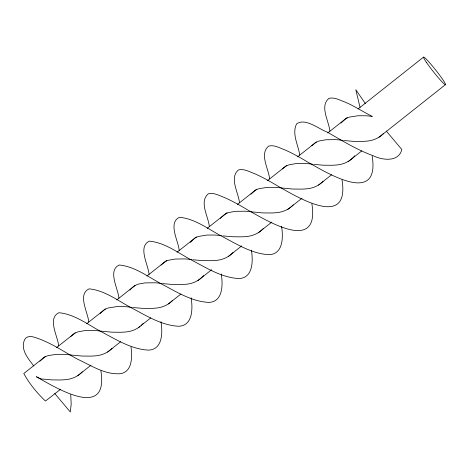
<?xml version="1.0" encoding="UTF-8"?>
<svg xmlns="http://www.w3.org/2000/svg" width="469" height="469" viewBox="0 0 469 469"><rect width="100%" height="100%" fill="white"/><g stroke="black" fill="none" stroke-linecap="round" stroke-linejoin="round"><path stroke-width="0.7" d="M39.894 361.212L43.957 357.56A37.303 25.004 61.1 0 1 48.014 355.66L56.462 354.324L64.441 354.341A37.303 15.401 13 0 1 70.842 354.992M100.178 313.503L104.241 309.845A37.303 25.004 61.1 0 1 108.298 307.951L116.752 306.615L124.725 306.626A37.303 15.401 13 0 1 130.405 307.183M129.942 290.1L130.939 288.91M190.226 242.385L194.67 238.275A37.303 25.004 61.1 0 1 198.727 236.382L207.181 235.039L215.154 235.057A37.303 15.401 13 0 1 221.556 235.708M220.371 218.531L220.752 218.073M250.897 194.219L254.954 190.561A37.303 25.004 61.1 0 1 259.011 188.667L267.465 187.33L275.444 187.348A37.303 15.401 13 0 1 281.84 187.993M340.94 123.101L345.383 118.991A37.303 25.004 61.1 0 1 349.44 117.098L357.894 115.761L365.873 115.773A37.303 15.401 13 0 1 372.269 116.423C363.117 111.886 354.593 106.117 345.143 102.142C340.002 100.337 334.508 96.849 328.892 98.384C319.383 106.299 329.068 121.324 329.912 131.203M70.649 336.625L74.102 333.705A37.303 25.004 61.1 0 1 78.159 331.806L84.76 330.616L94.586 330.487A37.303 15.401 13 0 1 100.26 331.038M131.596 288.247L134.386 285.99A37.303 25.004 61.1 0 1 138.443 284.091L145.044 282.907L154.87 282.772A37.303 15.401 13 0 1 161.272 283.423L161.922 283.511M161.078 265.055L164.531 262.13A37.303 25.004 61.1 0 1 168.588 260.236L175.189 259.046L185.015 258.917A37.303 15.401 13 0 1 191.411 259.568L191.739 259.609M221.362 217.34L224.815 214.421A37.303 25.004 61.1 0 1 228.872 212.521L235.473 211.331L245.299 211.202A37.303 15.401 13 0 1 251.701 211.853M282.315 168.963L285.099 166.706A37.303 25.004 61.1 0 1 289.156 164.807L295.763 163.622L305.583 163.488A37.303 15.401 13 0 1 311.985 164.138L313.292 164.314M311.791 145.771L315.244 142.852A37.303 25.004 61.1 0 1 319.301 140.952L325.902 139.762L335.728 139.633A37.303 15.401 13 0 1 341.409 140.184M45.546 356.288L23.79 373.512C29.377 383.706 37.004 393.057 45.452 401.036L60.73 389.153M56.427 347.681L75.233 332.791M86.613 323.792L105.378 308.936M116.752 299.931L134.955 285.527M146.897 276.077L166.8 260.324M177.042 252.222L196.376 236.915M207.181 228.362L227.09 212.609M237.326 204.507L256.66 189.2M267.471 180.647L286.805 165.346M297.61 156.793L316.382 141.937M327.755 132.938L347.207 117.543M358.105 108.919L423.495 57.159M77.907 375.558L91.033 365.169M107.524 352.113L120.609 341.76M138.806 327.356L139.944 326.453M141.081 325.556L150.748 317.906M168.383 303.947L180.893 294.045M197.953 280.544L211.607 269.739M228.667 256.238L241.746 245.885M258.243 232.829L271.891 222.025M287.814 209.426L302.036 198.17M318.527 185.114L331.606 174.761M348.104 161.711L361.798 150.866M379.011 137.247L445.55 84.584M344.316 140.571L353.169 141.333L361.816 141.415A37.303 11.631 5 0 0 367.866 141.028C373.248 140.389 378.512 138.22 382.487 134.48A37.303 29.066 40.5 0 0 383.706 133.243M314.171 164.431L323.03 165.188L331.671 165.27A37.303 11.631 5 0 0 337.721 164.883C343.103 164.244 348.373 162.075 352.348 158.34A37.303 29.066 40.5 0 0 353.169 157.525M133.313 307.57L142.171 308.326L150.813 308.409A37.303 11.631 5 0 0 156.863 308.022C162.245 307.383 167.515 305.213 171.49 301.479A37.303 29.066 40.5 0 0 172.709 300.242M342.13 140.284L343.431 140.454M282.168 188.04L292.885 189.042L301.532 189.124A37.303 11.631 5 0 0 307.576 188.737C312.964 188.104 318.228 185.929 322.203 182.195A37.303 29.066 40.5 0 0 323.03 181.38M252.023 211.894L262.74 212.903L271.387 212.985A37.303 11.631 5 0 0 277.437 212.598C282.819 211.959 288.083 209.79 292.058 206.055A37.303 29.066 40.5 0 0 293.277 204.818M222.863 235.884L232.601 236.757L241.242 236.839A37.303 11.631 5 0 0 247.292 236.452C252.674 235.813 257.944 233.644 261.919 229.91A37.303 29.066 40.5 0 0 263.138 228.673M192.718 259.738L202.456 260.617L211.103 260.694A37.303 11.631 5 0 0 217.147 260.313C222.535 259.674 227.799 257.504 231.774 253.764A37.303 29.066 40.5 0 0 232.993 252.527M162.579 283.598L172.311 284.472L180.958 284.554A37.303 11.631 5 0 0 187.008 284.167C192.39 283.528 197.654 281.359 201.629 277.625A37.303 29.066 40.5 0 0 203.61 275.514M131.127 307.277L132.434 307.453M100.982 331.137L112.027 332.187L120.674 332.269A37.303 11.631 5 0 0 126.724 331.882C132.106 331.243 137.37 329.074 141.345 325.334A37.303 29.066 40.5 0 0 143.321 323.223M71.171 355.039L81.882 356.041L90.529 356.123A37.303 11.631 5 0 0 96.579 355.736C101.961 355.097 107.225 352.928 111.2 349.194A37.303 29.066 40.5 0 0 112.027 348.379M41.026 378.893L51.742 379.896L60.384 379.978A37.303 11.631 5 0 0 66.434 379.591C71.816 378.958 77.086 376.783 81.061 373.048A37.303 29.066 40.5 0 0 82.28 371.811M40.697 378.846L36.336 376.73C56.022 387.793 108.855 420.599 100.882 370.774M386.315 131.074L401.845 149.523C398.714 162.333 382.487 160.304 373.365 155.814C357.12 149.892 342.335 140.829 327.444 132.194C318.938 129.215 305.524 117.584 296.613 123.839C291.612 133.747 298.272 144.98 299.773 155.057M54.744 393.497L70.274 411.946L71.182 404.255L70.737 394.634M365.345 103.567L355.789 89.696L360.057 107.342M33.774 365.99C28.122 358.427 20.249 349.757 24.552 339.755C26.17 336.203 30.673 335.939 33.92 337.105C49.585 341.778 63.116 351.293 77.303 359.084C91.039 365.369 105.185 375.112 120.914 373.652C132.85 371.108 132.041 356.305 131.021 346.919M269.628 178.912C268.784 169.039 259.099 154.014 268.608 146.099C274.224 144.558 279.717 148.052 284.859 149.857C292.72 153.363 300.26 157.561 307.623 162.016C327.309 173.084 380.142 205.891 372.169 156.066M239.483 202.772C238.639 192.9 228.954 177.868 238.463 169.954C244.079 168.418 249.572 171.906 254.714 173.718C262.581 177.218 270.121 181.415 277.478 185.876C297.164 196.939 349.997 229.746 342.024 179.92M209.344 226.627C208.494 216.754 198.809 201.723 208.324 193.808C213.934 192.272 219.428 195.766 224.569 197.572C232.436 201.078 239.976 205.27 247.333 209.731C267.025 220.793 319.852 253.6 311.879 203.781M179.199 250.481C178.607 241.306 167.55 222.781 179.527 217.288C194.688 218.712 207.679 228.602 220.741 235.708C236.054 243.646 251.724 253.958 269.405 254.696C283.522 253.852 283.2 236.499 281.558 226.205M149.054 274.342C148.468 265.161 137.411 246.635 149.382 241.142C164.549 242.573 177.54 252.457 190.602 259.568C205.909 267.506 221.579 277.812 239.26 278.551C253.377 277.712 253.055 260.359 251.413 250.059M118.915 298.196C118.323 289.021 107.266 270.496 119.237 264.997C134.404 266.427 147.395 276.311 160.457 283.423C175.769 291.36 191.44 301.673 209.115 302.411C223.232 301.567 222.916 284.214 221.268 273.919M88.77 322.056C88.178 312.876 77.121 294.35 89.098 288.857C104.259 290.282 117.25 300.172 130.312 307.277C145.625 315.221 161.295 325.527 178.976 326.266C193.093 325.427 192.771 308.069 191.129 297.774M58.625 345.911C58.039 336.736 46.982 318.205 58.953 312.712C74.12 314.142 87.111 324.026 100.173 331.137C115.48 339.075 131.15 349.382 148.831 350.126C162.948 349.282 162.626 331.929 160.984 321.628M354.687 155.778A37.303 29.066 40.5 0 1 353.567 157.103M426.684 62.74A17.675 1.425 51.6 0 0 445.157 84.69A17.675 1.425 51.6 0 0 431.726 65.191A17.675 1.425 51.6 0 0 426.684 62.74"/></g></svg>
